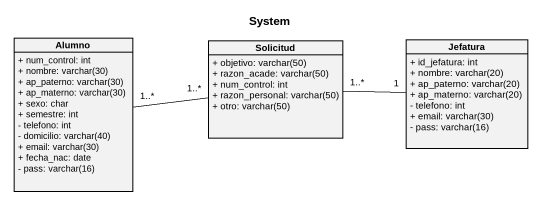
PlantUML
@startuml
title System
hide circle
hide empty members
skinparam classAttributeIconSize 0
class Alumno {
  + num_control: int
  {field} + nombre: varchar(30)
  {field} + ap_paterno: varchar(30)
  {field} + ap_materno: varchar(30)
  + sexo: char
  + semestre: int
  - telefono: int
  {field} - domicilio: varchar(40)
  {field} + email: varchar(30)
  + fecha_nac: date
  {field} - pass: varchar(16)
}
class Solicitud {
  {field} + objetivo: varchar(50)
  {field} + razon_acade: varchar(50)
  + num_control: int
  {field} + razon_personal: varchar(50)
  {field} + otro: varchar(50)
}
class Jefatura {
  + id_jefatura: int
  {field} + nombre: varchar(20)
  {field} + ap_paterno: varchar(20)
  {field} + ap_materno: varchar(20)
  - telefono: int
  {field} + email: varchar(30)
  {field} - pass: varchar(16)
}
Alumno "1..*" -right- "1..*" Solicitud
Solicitud "1..*" -right- "1" Jefatura
@enduml
